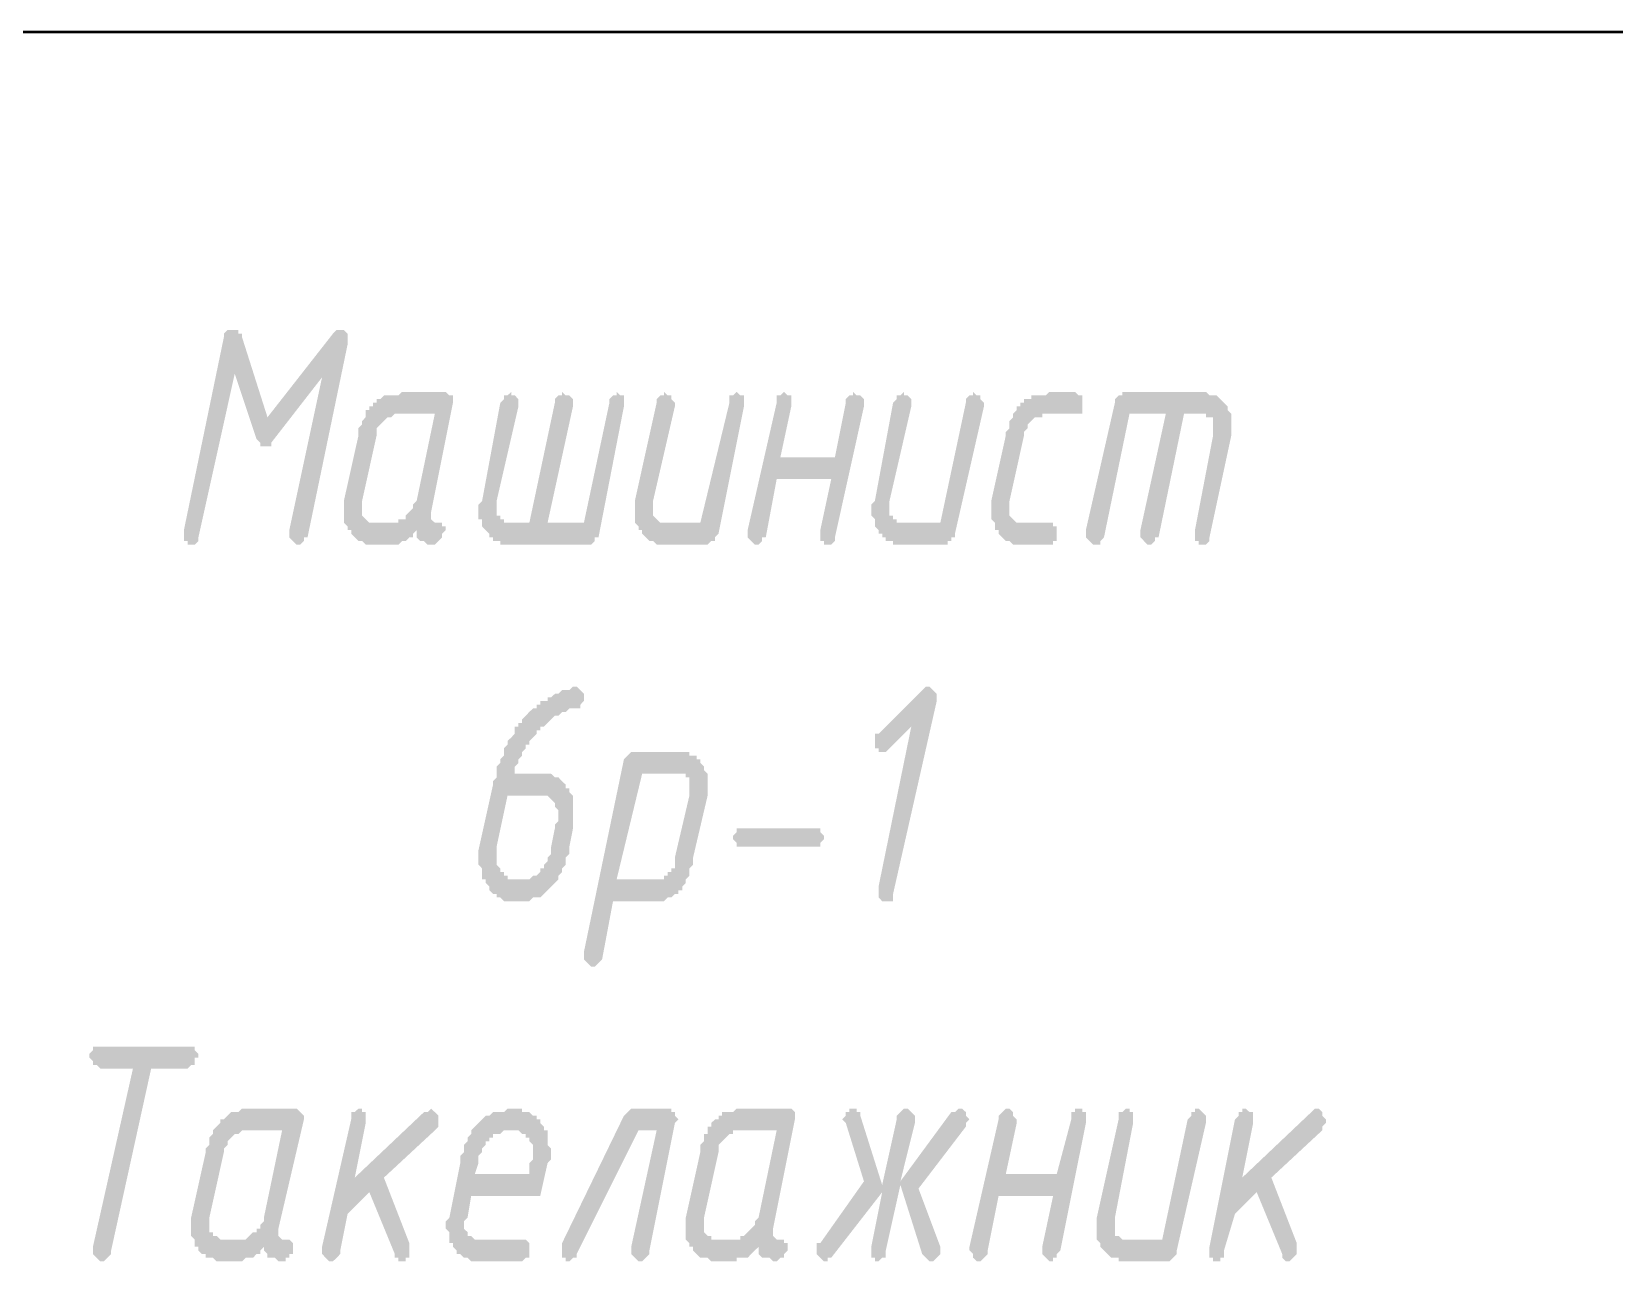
# Model space of a CAD drawing. Header units: millimetres. Extents: x 2279 to 5236, y 896 to 2828.
# Drawn here: x 3826.29 to 3844.71, y 915.32 to 929.63 of the extents above; entities that cross this region are included whole.
import ezdxf

# ---------------------------------------------------------------- set-up
doc = ezdxf.new("R2010")
doc.units = ezdxf.units.MM
doc.layers.add('PDF _!!ТОНКАЯ', color=7, linetype='Continuous')

msp = doc.modelspace()

# ---------------------------------------------------------------- hatches: boundary and pattern name
at = {"layer": 'PDF _!!ТОНКАЯ', "transparency": 33554559}
for points in [[(3828.651, 925.647), (3828.228, 923.742), (3828.228, 923.742), (3828.228, 923.699), (3828.186, 923.657), (3828.186, 923.657), (3828.143, 923.657), (3828.101, 923.657), (3828.101, 923.699), (3828.059, 923.699), (3828.059, 923.742), (3828.059, 923.784), (3828.059, 923.784), (3828.059, 923.826), (3828.059, 923.826), (3828.524, 926.07), (3828.524, 926.112), (3828.567, 926.155), (3828.567, 926.155), (3828.609, 926.155), (3828.609, 926.155), (3828.651, 926.155), (3828.694, 926.155), (3828.694, 926.112), (3828.736, 926.112), (3828.736, 926.07), (3829.032, 925.139), (3829.794, 926.112), (3829.837, 926.155), (3829.837, 926.155), (3829.879, 926.155), (3829.921, 926.155), (3829.921, 926.155), (3829.964, 926.112), (3829.964, 926.112), (3829.964, 926.07), (3829.964, 926.028), (3829.964, 925.985), (3829.964, 925.985), (3829.498, 923.742), (3829.456, 923.742), (3829.456, 923.699), (3829.413, 923.657), (3829.413, 923.657), (3829.371, 923.657), (3829.371, 923.657), (3829.329, 923.699), (3829.329, 923.699), (3829.286, 923.742), (3829.286, 923.784), (3829.286, 923.784), (3829.286, 923.826), (3829.286, 923.826), (3829.667, 925.604), (3829.075, 924.842), (3829.075, 924.8), (3829.032, 924.8), (3828.99, 924.8), (3828.99, 924.8), (3828.948, 924.8), (3828.948, 924.842), (3828.905, 924.885)], [(3832.885, 923.742), (3832.842, 923.742), (3832.842, 923.699), (3832.842, 923.699), (3832.8, 923.657), (3832.8, 923.657), (3832.758, 923.657), (3831.826, 923.657), (3831.784, 923.657), (3831.742, 923.657), (3831.742, 923.699), (3831.699, 923.699), (3831.657, 923.699), (3831.657, 923.742), (3831.615, 923.742), (3831.615, 923.784), (3831.615, 923.784), (3831.572, 923.826), (3831.572, 923.826), (3831.53, 923.869), (3831.53, 923.911), (3831.53, 923.953), (3831.488, 923.953), (3831.488, 923.996), (3831.488, 924.038), (3831.488, 924.08), (3831.488, 924.08), (3831.488, 924.123), (3831.53, 924.165), (3831.742, 925.308), (3831.784, 925.35), (3831.784, 925.393), (3831.826, 925.393), (3831.826, 925.393), (3831.869, 925.435), (3831.869, 925.393), (3831.911, 925.393), (3831.911, 925.393), (3831.953, 925.35), (3831.953, 925.308), (3831.953, 925.308), (3831.953, 925.266), (3831.953, 925.266), (3831.699, 924.165), (3831.699, 924.123), (3831.699, 924.08), (3831.699, 924.08), (3831.699, 924.038), (3831.699, 923.996), (3831.742, 923.996), (3831.742, 923.953), (3831.784, 923.953), (3831.784, 923.911), (3831.826, 923.911), (3831.869, 923.911), (3831.869, 923.911), (3832.08, 923.911), (3832.377, 925.308), (3832.377, 925.35), (3832.419, 925.393), (3832.419, 925.393), (3832.461, 925.393), (3832.461, 925.435), (3832.504, 925.393), (3832.546, 925.393), (3832.546, 925.393), (3832.588, 925.35), (3832.588, 925.308), (3832.588, 925.308), (3832.588, 925.266), (3832.588, 925.266), (3832.292, 923.911), (3832.715, 923.911), (3833.012, 925.308), (3833.012, 925.35), (3833.054, 925.393), (3833.054, 925.393), (3833.096, 925.393), (3833.096, 925.435), (3833.139, 925.393), (3833.139, 925.393), (3833.181, 925.393), (3833.181, 925.35), (3833.181, 925.308), (3833.181, 925.308), (3833.181, 925.266), (3833.181, 925.266)], [(3834.409, 925.308), (3834.409, 925.35), (3834.409, 925.393), (3834.451, 925.393), (3834.451, 925.393), (3834.494, 925.435), (3834.536, 925.393), (3834.536, 925.393), (3834.578, 925.393), (3834.578, 925.35), (3834.578, 925.308), (3834.578, 925.308), (3834.578, 925.266), (3834.578, 925.266), (3834.282, 923.784), (3834.24, 923.742), (3834.24, 923.742), (3834.24, 923.699), (3834.197, 923.699), (3834.155, 923.657), (3834.155, 923.657), (3834.155, 923.657), (3833.605, 923.657), (3833.605, 923.657), (3833.562, 923.657), (3833.52, 923.699), (3833.52, 923.699), (3833.478, 923.699), (3833.435, 923.742), (3833.435, 923.742), (3833.393, 923.784), (3833.393, 923.784), (3833.393, 923.826), (3833.351, 923.826), (3833.351, 923.869), (3833.308, 923.911), (3833.308, 923.953), (3833.308, 923.996), (3833.308, 923.996), (3833.308, 924.038), (3833.308, 924.08), (3833.308, 924.08), (3833.308, 924.123), (3833.308, 924.165), (3833.562, 925.308), (3833.562, 925.35), (3833.605, 925.393), (3833.605, 925.393), (3833.647, 925.393), (3833.647, 925.435), (3833.689, 925.393), (3833.732, 925.393), (3833.732, 925.393), (3833.732, 925.35), (3833.774, 925.308), (3833.774, 925.308), (3833.774, 925.266), (3833.774, 925.266), (3833.52, 924.165), (3833.52, 924.123), (3833.52, 924.08), (3833.52, 924.08), (3833.52, 924.038), (3833.52, 923.996), (3833.52, 923.996), (3833.562, 923.953), (3833.562, 923.953), (3833.605, 923.911), (3833.605, 923.911), (3833.647, 923.911), (3833.689, 923.911), (3834.07, 923.911)], [(3835.594, 924.419), (3834.959, 924.419), (3834.832, 923.742), (3834.79, 923.742), (3834.79, 923.699), (3834.748, 923.657), (3834.748, 923.657), (3834.705, 923.657), (3834.705, 923.657), (3834.663, 923.699), (3834.663, 923.699), (3834.621, 923.742), (3834.621, 923.784), (3834.621, 923.784), (3834.621, 923.826), (3834.621, 923.826), (3834.959, 925.308), (3834.959, 925.35), (3834.959, 925.393), (3835.002, 925.393), (3835.002, 925.393), (3835.044, 925.435), (3835.086, 925.393), (3835.086, 925.393), (3835.129, 925.393), (3835.129, 925.35), (3835.129, 925.308), (3835.129, 925.308), (3835.129, 925.266), (3835.129, 925.266), (3835.002, 924.673), (3835.637, 924.673), (3835.764, 925.308), (3835.764, 925.35), (3835.806, 925.393), (3835.806, 925.393), (3835.848, 925.393), (3835.848, 925.435), (3835.891, 925.393), (3835.933, 925.393), (3835.933, 925.393), (3835.975, 925.35), (3835.975, 925.308), (3835.975, 925.308), (3835.975, 925.266), (3835.975, 925.266), (3835.637, 923.742), (3835.637, 923.742), (3835.637, 923.699), (3835.594, 923.657), (3835.552, 923.657), (3835.552, 923.657), (3835.51, 923.657), (3835.51, 923.699), (3835.467, 923.699), (3835.467, 923.742), (3835.467, 923.784), (3835.467, 923.784), (3835.467, 923.826), (3835.467, 923.826)], [(3837.161, 925.308), (3837.161, 925.35), (3837.203, 925.393), (3837.203, 925.393), (3837.245, 925.393), (3837.245, 925.435), (3837.288, 925.393), (3837.33, 925.393), (3837.33, 925.393), (3837.33, 925.35), (3837.372, 925.308), (3837.372, 925.308), (3837.372, 925.266), (3837.372, 925.266), (3837.034, 923.784), (3837.034, 923.742), (3836.991, 923.742), (3836.991, 923.699), (3836.949, 923.699), (3836.949, 923.657), (3836.907, 923.657), (3836.907, 923.657), (3836.399, 923.657), (3836.356, 923.657), (3836.314, 923.657), (3836.314, 923.699), (3836.272, 923.699), (3836.229, 923.699), (3836.229, 923.742), (3836.187, 923.742), (3836.187, 923.784), (3836.145, 923.784), (3836.145, 923.826), (3836.145, 923.826), (3836.102, 923.869), (3836.102, 923.911), (3836.102, 923.953), (3836.06, 923.996), (3836.06, 923.996), (3836.06, 924.038), (3836.06, 924.08), (3836.06, 924.08), (3836.06, 924.123), (3836.102, 924.165), (3836.314, 925.308), (3836.356, 925.35), (3836.356, 925.393), (3836.399, 925.393), (3836.399, 925.393), (3836.441, 925.435), (3836.441, 925.393), (3836.483, 925.393), (3836.483, 925.393), (3836.526, 925.35), (3836.526, 925.308), (3836.526, 925.308), (3836.526, 925.266), (3836.526, 925.266), (3836.272, 924.165), (3836.272, 924.123), (3836.272, 924.08), (3836.272, 924.08), (3836.272, 924.038), (3836.272, 923.996), (3836.314, 923.996), (3836.314, 923.953), (3836.356, 923.953), (3836.356, 923.911), (3836.399, 923.911), (3836.441, 923.911), (3836.441, 923.911), (3836.864, 923.911)], [(3838.092, 923.657), (3837.753, 923.657), (3837.753, 923.657), (3837.711, 923.657), (3837.669, 923.699), (3837.669, 923.699), (3837.626, 923.699), (3837.584, 923.742), (3837.584, 923.742), (3837.542, 923.784), (3837.542, 923.784), (3837.542, 923.826), (3837.499, 923.826), (3837.499, 923.869), (3837.499, 923.911), (3837.457, 923.953), (3837.457, 923.996), (3837.457, 923.996), (3837.457, 924.038), (3837.457, 924.08), (3837.457, 924.08), (3837.457, 924.123), (3837.457, 924.165), (3837.626, 924.927), (3837.626, 924.969), (3837.669, 925.012), (3837.669, 925.054), (3837.669, 925.096), (3837.669, 925.096), (3837.711, 925.139), (3837.711, 925.181), (3837.753, 925.223), (3837.753, 925.223), (3837.753, 925.266), (3837.796, 925.266), (3837.796, 925.308), (3837.796, 925.308), (3837.838, 925.308), (3837.838, 925.35), (3837.88, 925.35), (3837.923, 925.35), (3837.923, 925.393), (3837.965, 925.393), (3838.007, 925.393), (3838.007, 925.393), (3838.05, 925.393), (3838.092, 925.393), (3838.134, 925.435), (3838.134, 925.435), (3838.431, 925.435), (3838.473, 925.393), (3838.473, 925.393), (3838.515, 925.393), (3838.515, 925.35), (3838.515, 925.308), (3838.515, 925.308), (3838.515, 925.266), (3838.515, 925.223), (3838.515, 925.181), (3838.473, 925.181), (3838.473, 925.181), (3838.431, 925.181), (3838.092, 925.181), (3838.05, 925.181), (3838.05, 925.139), (3838.007, 925.139), (3837.965, 925.139), (3837.965, 925.139), (3837.923, 925.096), (3837.923, 925.096), (3837.88, 925.054), (3837.88, 925.054), (3837.88, 925.012), (3837.838, 924.969), (3837.838, 924.927), (3837.838, 924.927), (3837.669, 924.165), (3837.669, 924.123), (3837.669, 924.08), (3837.669, 924.08), (3837.669, 924.038), (3837.669, 923.996), (3837.669, 923.996), (3837.711, 923.953), (3837.711, 923.953), (3837.753, 923.911), (3837.753, 923.911), (3837.796, 923.911), (3837.838, 923.911), (3838.092, 923.911), (3838.134, 923.911), (3838.177, 923.911), (3838.177, 923.869), (3838.219, 923.869), (3838.219, 923.826), (3838.219, 923.784), (3838.219, 923.742), (3838.219, 923.699), (3838.177, 923.699), (3838.177, 923.657), (3838.134, 923.657), (3838.092, 923.657)], [(3838.896, 925.308), (3838.896, 925.35), (3838.939, 925.393), (3838.939, 925.393), (3838.981, 925.393), (3838.981, 925.435), (3839.955, 925.435), (3839.997, 925.393), (3839.997, 925.393), (3840.039, 925.393), (3840.082, 925.393), (3840.082, 925.393), (3840.124, 925.35), (3840.124, 925.35), (3840.166, 925.308), (3840.166, 925.308), (3840.209, 925.266), (3840.209, 925.223), (3840.209, 925.223), (3840.251, 925.181), (3840.251, 925.139), (3840.251, 925.096), (3840.251, 925.054), (3840.251, 925.012), (3840.251, 925.012), (3840.251, 924.969), (3840.251, 924.927), (3840.251, 924.927), (3839.997, 923.742), (3839.997, 923.742), (3839.997, 923.699), (3839.955, 923.657), (3839.912, 923.657), (3839.912, 923.657), (3839.87, 923.657), (3839.87, 923.699), (3839.828, 923.699), (3839.828, 923.742), (3839.828, 923.784), (3839.828, 923.784), (3839.828, 923.826), (3839.828, 923.826), (3840.039, 924.927), (3840.039, 924.969), (3840.039, 925.012), (3840.039, 925.012), (3840.039, 925.054), (3840.039, 925.054), (3840.039, 925.096), (3840.039, 925.139), (3839.997, 925.139), (3839.955, 925.139), (3839.955, 925.181), (3839.912, 925.181), (3839.912, 925.181), (3839.701, 925.181), (3839.404, 923.742), (3839.362, 923.742), (3839.362, 923.699), (3839.32, 923.657), (3839.32, 923.657), (3839.277, 923.657), (3839.277, 923.657), (3839.235, 923.699), (3839.235, 923.699), (3839.193, 923.742), (3839.193, 923.784), (3839.193, 923.784), (3839.193, 923.826), (3839.193, 923.826), (3839.489, 925.181), (3839.066, 925.181), (3838.769, 923.742), (3838.769, 923.742), (3838.727, 923.699), (3838.727, 923.657), (3838.685, 923.657), (3838.685, 923.657), (3838.642, 923.657), (3838.6, 923.699), (3838.6, 923.699), (3838.558, 923.742), (3838.558, 923.784), (3838.558, 923.784), (3838.558, 923.826), (3838.558, 923.826)], [(3836.526, 921.54), (3836.272, 921.286), (3836.229, 921.244), (3836.187, 921.244), (3836.187, 921.244), (3836.145, 921.244), (3836.145, 921.286), (3836.102, 921.286), (3836.102, 921.329), (3836.102, 921.371), (3836.102, 921.371), (3836.102, 921.413), (3836.102, 921.456), (3836.145, 921.456), (3836.653, 921.964), (3836.695, 922.006), (3836.695, 922.006), (3836.695, 922.006), (3836.737, 922.006), (3836.78, 921.964), (3836.78, 921.964), (3836.822, 921.921), (3836.822, 921.921), (3836.822, 921.879), (3836.822, 921.837), (3836.822, 921.837), (3836.314, 919.593), (3836.314, 919.551), (3836.314, 919.508), (3836.272, 919.508), (3836.229, 919.508), (3836.229, 919.508), (3836.187, 919.508), (3836.187, 919.508), (3836.145, 919.551), (3836.145, 919.551), (3836.145, 919.593), (3836.145, 919.635), (3836.145, 919.678), (3836.145, 919.678)], [(3835.383, 920.143), (3834.578, 920.143), (3834.536, 920.143), (3834.494, 920.143), (3834.494, 920.143), (3834.494, 920.186), (3834.451, 920.228), (3834.451, 920.228), (3834.451, 920.27), (3834.494, 920.313), (3834.494, 920.355), (3834.536, 920.355), (3834.536, 920.355), (3834.578, 920.355), (3835.383, 920.355), (3835.425, 920.355), (3835.467, 920.355), (3835.467, 920.355), (3835.467, 920.313), (3835.51, 920.27), (3835.51, 920.228), (3835.51, 920.228), (3835.467, 920.186), (3835.467, 920.143), (3835.467, 920.143), (3835.425, 920.143), (3835.383, 920.143)], [(3827.678, 917.561), (3827.212, 915.444), (3827.212, 915.402), (3827.17, 915.359), (3827.17, 915.359), (3827.127, 915.317), (3827.127, 915.317), (3827.085, 915.317), (3827.043, 915.359), (3827.043, 915.359), (3827, 915.402), (3827, 915.444), (3827, 915.444), (3827, 915.486), (3827, 915.486), (3827.466, 917.561), (3827.085, 917.561), (3827.043, 917.603), (3827, 917.603), (3827, 917.603), (3827, 917.646), (3826.958, 917.688), (3826.958, 917.688), (3826.958, 917.73), (3827, 917.773), (3827, 917.815), (3827, 917.815), (3827.043, 917.815), (3827.085, 917.815), (3828.101, 917.815), (3828.143, 917.815), (3828.186, 917.815), (3828.186, 917.815), (3828.186, 917.773), (3828.228, 917.73), (3828.228, 917.688), (3828.186, 917.688), (3828.186, 917.646), (3828.186, 917.603), (3828.143, 917.603), (3828.143, 917.603), (3828.101, 917.561)], [(3830.218, 916.121), (3829.964, 915.867), (3829.879, 915.444), (3829.879, 915.402), (3829.837, 915.359), (3829.837, 915.359), (3829.794, 915.317), (3829.794, 915.317), (3829.752, 915.317), (3829.71, 915.359), (3829.71, 915.359), (3829.667, 915.402), (3829.667, 915.444), (3829.667, 915.444), (3829.667, 915.486), (3829.667, 915.486), (3830.006, 916.968), (3830.006, 917.011), (3830.006, 917.053), (3830.048, 917.053), (3830.091, 917.095), (3830.091, 917.095), (3830.133, 917.095), (3830.133, 917.053), (3830.175, 917.053), (3830.175, 917.011), (3830.175, 917.011), (3830.175, 916.968), (3830.175, 916.926), (3830.175, 916.926), (3830.048, 916.291), (3830.853, 917.053), (3830.895, 917.053), (3830.937, 917.095), (3830.937, 917.095), (3830.937, 917.095), (3830.98, 917.053), (3830.98, 917.053), (3831.022, 917.011), (3831.022, 916.968), (3831.022, 916.968), (3831.022, 916.926), (3831.022, 916.884), (3830.98, 916.841), (3830.98, 916.841), (3830.387, 916.291), (3830.683, 915.529), (3830.683, 915.486), (3830.683, 915.444), (3830.683, 915.402), (3830.683, 915.402), (3830.683, 915.359), (3830.641, 915.359), (3830.641, 915.317), (3830.599, 915.317), (3830.556, 915.317), (3830.556, 915.359), (3830.514, 915.359), (3830.514, 915.402)], [(3833.689, 917.095), (3833.732, 917.095), (3833.732, 917.053), (3833.774, 917.053), (3833.774, 917.011), (3833.774, 917.011), (3833.816, 916.968), (3833.774, 916.926), (3833.774, 916.926), (3833.478, 915.444), (3833.478, 915.402), (3833.435, 915.359), (3833.435, 915.359), (3833.393, 915.317), (3833.393, 915.317), (3833.351, 915.317), (3833.308, 915.359), (3833.308, 915.359), (3833.266, 915.402), (3833.266, 915.444), (3833.266, 915.444), (3833.266, 915.486), (3833.266, 915.486), (3833.562, 916.841), (3833.351, 916.841), (3832.631, 915.402), (3832.631, 915.359), (3832.588, 915.359), (3832.546, 915.317), (3832.546, 915.317), (3832.504, 915.317), (3832.504, 915.359), (3832.461, 915.359), (3832.461, 915.402), (3832.461, 915.402), (3832.461, 915.444), (3832.461, 915.486), (3832.461, 915.529), (3833.181, 917.011), (3833.224, 917.053), (3833.224, 917.053), (3833.266, 917.095), (3833.266, 917.095)], [(3836.399, 916.206), (3836.229, 915.444), (3836.229, 915.402), (3836.229, 915.359), (3836.187, 915.359), (3836.145, 915.317), (3836.145, 915.317), (3836.102, 915.317), (3836.102, 915.359), (3836.06, 915.359), (3836.06, 915.402), (3836.06, 915.444), (3836.06, 915.444), (3836.06, 915.486), (3836.06, 915.486), (3836.187, 916.121), (3835.594, 915.359), (3835.552, 915.359), (3835.552, 915.317), (3835.51, 915.317), (3835.51, 915.317), (3835.467, 915.359), (3835.467, 915.359), (3835.425, 915.402), (3835.425, 915.444), (3835.425, 915.444), (3835.425, 915.486), (3835.425, 915.529), (3835.467, 915.529), (3835.975, 916.248), (3835.764, 916.926), (3835.764, 916.926), (3835.721, 916.968), (3835.764, 917.011), (3835.764, 917.011), (3835.764, 917.053), (3835.806, 917.053), (3835.806, 917.095), (3835.848, 917.095), (3835.891, 917.095), (3835.891, 917.053), (3835.933, 917.053), (3835.933, 917.011), (3835.933, 917.011), (3836.187, 916.206), (3836.356, 916.968), (3836.356, 917.011), (3836.399, 917.053), (3836.399, 917.053), (3836.441, 917.095), (3836.441, 917.095), (3836.483, 917.095), (3836.526, 917.053), (3836.526, 917.053), (3836.568, 917.011), (3836.568, 917.011), (3836.568, 916.968), (3836.568, 916.926), (3836.568, 916.926), (3836.399, 916.248), (3836.991, 917.053), (3837.034, 917.053), (3837.076, 917.095), (3837.076, 917.095), (3837.118, 917.095), (3837.161, 917.053), (3837.161, 917.053), (3837.161, 917.011), (3837.203, 916.968), (3837.203, 916.968), (3837.161, 916.926), (3837.161, 916.884), (3837.161, 916.884), (3836.61, 916.164), (3836.864, 915.486), (3836.864, 915.486), (3836.864, 915.444), (3836.864, 915.402), (3836.864, 915.402), (3836.822, 915.359), (3836.822, 915.359), (3836.78, 915.317), (3836.78, 915.317), (3836.737, 915.317), (3836.695, 915.359), (3836.695, 915.359), (3836.653, 915.402), (3836.653, 915.402)], [(3838.177, 916.079), (3837.542, 916.079), (3837.415, 915.444), (3837.415, 915.402), (3837.372, 915.359), (3837.372, 915.359), (3837.33, 915.317), (3837.33, 915.317), (3837.288, 915.317), (3837.245, 915.359), (3837.245, 915.359), (3837.245, 915.402), (3837.203, 915.444), (3837.203, 915.444), (3837.203, 915.486), (3837.203, 915.486), (3837.542, 916.968), (3837.542, 917.011), (3837.584, 917.053), (3837.584, 917.053), (3837.626, 917.095), (3837.626, 917.095), (3837.669, 917.095), (3837.711, 917.053), (3837.711, 917.053), (3837.711, 917.011), (3837.753, 916.968), (3837.753, 916.968), (3837.753, 916.926), (3837.753, 916.926), (3837.626, 916.333), (3838.219, 916.333), (3838.388, 916.968), (3838.388, 917.011), (3838.388, 917.053), (3838.431, 917.053), (3838.431, 917.095), (3838.473, 917.095), (3838.515, 917.095), (3838.515, 917.053), (3838.558, 917.053), (3838.558, 917.011), (3838.558, 917.011), (3838.558, 916.968), (3838.558, 916.926), (3838.558, 916.926), (3838.261, 915.444), (3838.219, 915.402), (3838.219, 915.359), (3838.177, 915.359), (3838.177, 915.317), (3838.134, 915.317), (3838.134, 915.317), (3838.092, 915.359), (3838.092, 915.359), (3838.05, 915.402), (3838.05, 915.444), (3838.05, 915.444), (3838.05, 915.486), (3838.05, 915.486)], [(3839.743, 916.968), (3839.785, 917.011), (3839.785, 917.053), (3839.828, 917.053), (3839.828, 917.095), (3839.87, 917.095), (3839.87, 917.095), (3839.912, 917.053), (3839.912, 917.053), (3839.955, 917.011), (3839.955, 917.011), (3839.955, 916.968), (3839.955, 916.926), (3839.955, 916.926), (3839.616, 915.444), (3839.616, 915.402), (3839.616, 915.402), (3839.574, 915.359), (3839.574, 915.359), (3839.531, 915.317), (3839.489, 915.317), (3839.489, 915.317), (3838.981, 915.317), (3838.939, 915.317), (3838.939, 915.359), (3838.896, 915.359), (3838.854, 915.359), (3838.854, 915.359), (3838.812, 915.402), (3838.812, 915.402), (3838.769, 915.444), (3838.769, 915.444), (3838.727, 915.486), (3838.727, 915.529), (3838.727, 915.529), (3838.685, 915.571), (3838.685, 915.613), (3838.685, 915.656), (3838.685, 915.698), (3838.685, 915.698), (3838.685, 915.74), (3838.685, 915.783), (3838.685, 915.825), (3838.685, 915.825), (3838.939, 916.968), (3838.939, 917.011), (3838.939, 917.053), (3838.981, 917.053), (3839.023, 917.095), (3839.023, 917.095), (3839.066, 917.095), (3839.066, 917.053), (3839.108, 917.053), (3839.108, 917.011), (3839.108, 917.011), (3839.108, 916.968), (3839.108, 916.926), (3839.108, 916.926), (3838.896, 915.825), (3838.896, 915.783), (3838.896, 915.74), (3838.896, 915.74), (3838.896, 915.698), (3838.896, 915.656), (3838.896, 915.656), (3838.896, 915.613), (3838.939, 915.613), (3838.939, 915.613), (3838.981, 915.571), (3839.023, 915.571), (3839.023, 915.571), (3839.447, 915.571)], [(3840.547, 916.121), (3840.293, 915.867), (3840.166, 915.444), (3840.166, 915.402), (3840.166, 915.359), (3840.124, 915.359), (3840.124, 915.317), (3840.082, 915.317), (3840.039, 915.317), (3840.039, 915.359), (3839.997, 915.359), (3839.997, 915.402), (3839.997, 915.444), (3839.997, 915.444), (3839.997, 915.486), (3839.997, 915.486), (3840.293, 916.968), (3840.336, 917.011), (3840.336, 917.053), (3840.378, 917.053), (3840.378, 917.095), (3840.42, 917.095), (3840.42, 917.095), (3840.463, 917.053), (3840.505, 917.053), (3840.505, 917.011), (3840.505, 917.011), (3840.505, 916.968), (3840.505, 916.926), (3840.505, 916.926), (3840.378, 916.291), (3841.182, 917.053), (3841.182, 917.053), (3841.225, 917.095), (3841.225, 917.095), (3841.267, 917.095), (3841.309, 917.053), (3841.309, 917.053), (3841.309, 917.011), (3841.352, 916.968), (3841.352, 916.968), (3841.352, 916.926), (3841.309, 916.884), (3841.309, 916.841), (3841.309, 916.841), (3840.717, 916.291), (3841.013, 915.529), (3841.013, 915.486), (3841.013, 915.444), (3841.013, 915.402), (3841.013, 915.402), (3840.971, 915.359), (3840.971, 915.359), (3840.928, 915.317), (3840.928, 915.317), (3840.886, 915.317), (3840.844, 915.359), (3840.844, 915.359), (3840.844, 915.402)]]:
    msp.add_hatch(color=256, dxfattribs=at).paths.add_polyline_path(points)
h = msp.add_hatch(color=256, dxfattribs=at)
h.paths.add_polyline_path([(3830.302, 923.911), (3830.472, 923.911), (3830.514, 923.911), (3830.556, 923.911), (3830.556, 923.953), (3830.599, 923.953), (3830.641, 923.953), (3830.641, 923.996), (3830.683, 924.038), (3830.683, 924.038), (3830.726, 924.08), (3830.726, 924.123), (3830.726, 924.123), (3830.768, 924.165), (3830.98, 925.181), (3830.556, 925.181), (3830.514, 925.181), (3830.472, 925.139), (3830.472, 925.139), (3830.429, 925.139), (3830.429, 925.139), (3830.387, 925.096), (3830.387, 925.096), (3830.345, 925.054), (3830.345, 925.054), (3830.302, 925.012), (3830.302, 924.969), (3830.302, 924.927), (3830.302, 924.927), (3830.133, 924.165), (3830.133, 924.123), (3830.133, 924.08), (3830.133, 924.08), (3830.133, 924.038), (3830.133, 923.996), (3830.133, 923.996), (3830.175, 923.953), (3830.175, 923.953), (3830.218, 923.911), (3830.218, 923.911), (3830.26, 923.911), (3830.302, 923.911)], flags=0)
h.paths.add_polyline_path([(3830.218, 923.657), (3830.218, 923.657), (3830.175, 923.657), (3830.133, 923.699), (3830.091, 923.699), (3830.091, 923.699), (3830.048, 923.742), (3830.048, 923.742), (3830.006, 923.784), (3830.006, 923.784), (3830.006, 923.826), (3829.964, 923.826), (3829.964, 923.869), (3829.921, 923.911), (3829.921, 923.953), (3829.921, 923.953), (3829.921, 923.996), (3829.921, 924.038), (3829.921, 924.038), (3829.921, 924.08), (3829.921, 924.123), (3829.921, 924.165), (3830.091, 924.927), (3830.091, 924.969), (3830.091, 925.012), (3830.133, 925.054), (3830.133, 925.096), (3830.133, 925.096), (3830.175, 925.139), (3830.175, 925.181), (3830.175, 925.223), (3830.218, 925.223), (3830.218, 925.266), (3830.26, 925.266), (3830.26, 925.308), (3830.26, 925.308), (3830.302, 925.308), (3830.302, 925.35), (3830.345, 925.35), (3830.345, 925.35), (3830.387, 925.393), (3830.429, 925.393), (3830.429, 925.393), (3830.472, 925.393), (3830.514, 925.393), (3830.556, 925.393), (3830.599, 925.435), (3830.599, 925.435), (3831.107, 925.435), (3831.149, 925.393), (3831.191, 925.393), (3831.191, 925.393), (3831.191, 925.35), (3831.191, 925.308), (3831.191, 925.308), (3830.937, 924.038), (3830.937, 923.996), (3830.937, 923.996), (3830.937, 923.953), (3830.937, 923.953), (3830.98, 923.911), (3830.98, 923.911), (3831.022, 923.911), (3831.022, 923.911), (3831.064, 923.911), (3831.064, 923.869), (3831.107, 923.869), (3831.107, 923.826), (3831.064, 923.784), (3831.064, 923.742), (3831.064, 923.742), (3831.022, 923.699), (3831.022, 923.699), (3830.98, 923.657), (3830.98, 923.657), (3830.937, 923.657), (3830.937, 923.657), (3830.895, 923.657), (3830.853, 923.699), (3830.81, 923.699), (3830.81, 923.699), (3830.768, 923.742), (3830.768, 923.742), (3830.768, 923.784), (3830.768, 923.826), (3830.726, 923.784), (3830.726, 923.742), (3830.683, 923.742), (3830.683, 923.742), (3830.641, 923.699), (3830.599, 923.699), (3830.599, 923.699), (3830.556, 923.657), (3830.514, 923.657), (3830.472, 923.657), (3830.472, 923.657), (3830.429, 923.657)], flags=0)
h = msp.add_hatch(color=256, dxfattribs=at)
h.paths.add_polyline_path([(3831.953, 919.762), (3831.953, 919.762), (3831.996, 919.762), (3832.038, 919.762), (3832.08, 919.762), (3832.08, 919.762), (3832.123, 919.805), (3832.123, 919.805), (3832.165, 919.805), (3832.207, 919.847), (3832.207, 919.847), (3832.207, 919.889), (3832.25, 919.889), (3832.25, 919.932), (3832.292, 919.974), (3832.292, 919.974), (3832.292, 920.016), (3832.334, 920.059), (3832.334, 920.101), (3832.334, 920.143), (3832.377, 920.355), (3832.377, 920.397), (3832.419, 920.44), (3832.419, 920.482), (3832.419, 920.524), (3832.419, 920.567), (3832.419, 920.567), (3832.377, 920.609), (3832.377, 920.651), (3832.377, 920.651), (3832.334, 920.694), (3832.334, 920.694), (3832.292, 920.736), (3832.292, 920.736), (3832.25, 920.736), (3832.207, 920.736), (3832.165, 920.736), (3832.165, 920.736), (3831.826, 920.736), (3831.699, 920.143), (3831.699, 920.101), (3831.699, 920.059), (3831.699, 920.016), (3831.699, 919.974), (3831.699, 919.932), (3831.699, 919.932), (3831.742, 919.889), (3831.742, 919.847), (3831.784, 919.847), (3831.784, 919.847), (3831.784, 919.805), (3831.826, 919.805), (3831.826, 919.762), (3831.869, 919.762), (3831.911, 919.762), (3831.953, 919.762), (3831.953, 919.762)], flags=0)
h.paths.add_polyline_path([(3831.869, 919.508), (3831.869, 919.508), (3831.826, 919.508), (3831.784, 919.508), (3831.784, 919.508), (3831.742, 919.551), (3831.742, 919.551), (3831.699, 919.551), (3831.699, 919.593), (3831.657, 919.593), (3831.615, 919.635), (3831.615, 919.678), (3831.615, 919.678), (3831.572, 919.72), (3831.572, 919.762), (3831.53, 919.762), (3831.53, 919.805), (3831.53, 919.847), (3831.53, 919.889), (3831.488, 919.932), (3831.488, 919.974), (3831.488, 919.974), (3831.488, 920.016), (3831.488, 920.059), (3831.488, 920.101), (3831.488, 920.101), (3831.657, 920.863), (3831.657, 920.905), (3831.699, 920.948), (3831.699, 920.99), (3831.699, 921.032), (3831.699, 921.075), (3831.742, 921.117), (3831.742, 921.159), (3831.742, 921.159), (3831.784, 921.202), (3831.784, 921.244), (3831.784, 921.286), (3831.826, 921.329), (3831.826, 921.329), (3831.826, 921.371), (3831.869, 921.413), (3831.869, 921.413), (3831.911, 921.456), (3831.911, 921.498), (3831.911, 921.54), (3831.953, 921.54), (3831.953, 921.583), (3831.996, 921.583), (3831.996, 921.625), (3832.038, 921.667), (3832.038, 921.667), (3832.08, 921.71), (3832.08, 921.71), (3832.123, 921.752), (3832.165, 921.752), (3832.165, 921.794), (3832.207, 921.794), (3832.207, 921.837), (3832.25, 921.837), (3832.292, 921.837), (3832.292, 921.879), (3832.334, 921.879), (3832.377, 921.921), (3832.377, 921.921), (3832.419, 921.921), (3832.461, 921.964), (3832.461, 921.964), (3832.504, 921.964), (3832.546, 921.964), (3832.588, 922.006), (3832.588, 922.006), (3832.588, 922.006), (3832.588, 922.006), (3832.631, 922.006), (3832.673, 921.964), (3832.673, 921.964), (3832.715, 921.921), (3832.715, 921.921), (3832.715, 921.879), (3832.715, 921.837), (3832.673, 921.794), (3832.673, 921.794), (3832.673, 921.752), (3832.631, 921.752), (3832.631, 921.752), (3832.588, 921.752), (3832.546, 921.752), (3832.504, 921.71), (3832.504, 921.71), (3832.461, 921.71), (3832.419, 921.667), (3832.419, 921.667), (3832.377, 921.667), (3832.334, 921.625), (3832.334, 921.625), (3832.292, 921.583), (3832.292, 921.583), (3832.25, 921.54), (3832.207, 921.54), (3832.207, 921.498), (3832.165, 921.498), (3832.165, 921.456), (3832.123, 921.413), (3832.123, 921.413), (3832.08, 921.371), (3832.08, 921.329), (3832.038, 921.329), (3832.038, 921.286), (3831.996, 921.244), (3831.996, 921.244), (3831.996, 921.202), (3831.953, 921.159), (3831.953, 921.117), (3831.953, 921.117), (3831.911, 921.075), (3831.911, 921.032), (3831.911, 920.99), (3832.207, 920.99), (3832.25, 920.99), (3832.292, 920.99), (3832.292, 920.99), (3832.334, 920.99), (3832.377, 920.948), (3832.377, 920.948), (3832.419, 920.948), (3832.461, 920.905), (3832.461, 920.905), (3832.504, 920.863), (3832.504, 920.863), (3832.504, 920.821), (3832.546, 920.821), (3832.546, 920.778), (3832.588, 920.736), (3832.588, 920.694), (3832.588, 920.694), (3832.588, 920.651), (3832.588, 920.609), (3832.588, 920.567), (3832.588, 920.524), (3832.588, 920.524), (3832.588, 920.482), (3832.588, 920.44), (3832.588, 920.397), (3832.588, 920.355), (3832.546, 920.143), (3832.546, 920.059), (3832.504, 920.016), (3832.504, 920.016), (3832.504, 919.974), (3832.504, 919.932), (3832.461, 919.889), (3832.461, 919.847), (3832.419, 919.805), (3832.419, 919.805), (3832.419, 919.762), (3832.377, 919.72), (3832.377, 919.72), (3832.334, 919.678), (3832.334, 919.678), (3832.292, 919.635), (3832.292, 919.635), (3832.25, 919.593), (3832.25, 919.593), (3832.207, 919.551), (3832.207, 919.551), (3832.165, 919.551), (3832.165, 919.551), (3832.123, 919.551), (3832.08, 919.508), (3832.08, 919.508), (3832.038, 919.508), (3831.996, 919.508), (3831.953, 919.508), (3831.953, 919.508), (3831.911, 919.508), (3831.869, 919.508)], flags=0)
h = msp.add_hatch(color=256, dxfattribs=at)
h.paths.add_polyline_path([(3833.181, 921.159), (3833.224, 921.202), (3833.224, 921.202), (3833.266, 921.244), (3833.266, 921.244), (3833.308, 921.244), (3833.859, 921.244), (3833.859, 921.244), (3833.901, 921.244), (3833.943, 921.244), (3833.943, 921.202), (3833.986, 921.202), (3834.028, 921.202), (3834.028, 921.159), (3834.07, 921.159), (3834.07, 921.117), (3834.07, 921.117), (3834.113, 921.075), (3834.113, 921.032), (3834.155, 920.99), (3834.155, 920.99), (3834.155, 920.948), (3834.155, 920.905), (3834.155, 920.863), (3834.155, 920.863), (3834.155, 920.821), (3834.155, 920.778), (3834.155, 920.736), (3833.986, 920.016), (3833.986, 919.974), (3833.986, 919.932), (3833.943, 919.889), (3833.943, 919.847), (3833.943, 919.805), (3833.901, 919.762), (3833.901, 919.72), (3833.901, 919.72), (3833.859, 919.678), (3833.859, 919.635), (3833.816, 919.635), (3833.816, 919.593), (3833.774, 919.593), (3833.774, 919.593), (3833.732, 919.551), (3833.732, 919.551), (3833.689, 919.551), (3833.647, 919.508), (3833.647, 919.508), (3833.605, 919.508), (3833.562, 919.508), (3833.52, 919.508), (3833.478, 919.508), (3833.478, 919.508), (3833.054, 919.508), (3832.927, 918.831), (3832.885, 918.789), (3832.885, 918.789), (3832.842, 918.746), (3832.842, 918.746), (3832.8, 918.746), (3832.8, 918.746), (3832.758, 918.789), (3832.758, 918.789), (3832.715, 918.831), (3832.715, 918.831), (3832.715, 918.873), (3832.715, 918.916), (3832.715, 918.916)], flags=0)
h.paths.add_polyline_path([(3833.393, 920.99), (3833.096, 919.762), (3833.52, 919.762), (3833.562, 919.762), (3833.605, 919.762), (3833.605, 919.762), (3833.647, 919.762), (3833.647, 919.805), (3833.689, 919.805), (3833.689, 919.847), (3833.732, 919.847), (3833.732, 919.889), (3833.774, 919.889), (3833.774, 919.932), (3833.774, 919.974), (3833.774, 920.016), (3833.943, 920.736), (3833.943, 920.778), (3833.943, 920.821), (3833.943, 920.821), (3833.943, 920.863), (3833.943, 920.905), (3833.943, 920.948), (3833.901, 920.948), (3833.901, 920.99), (3833.859, 920.99), (3833.859, 920.99), (3833.816, 920.99), (3833.774, 920.99)], flags=0)
h = msp.add_hatch(color=256, dxfattribs=at)
h.paths.add_polyline_path([(3828.524, 915.571), (3828.736, 915.571), (3828.736, 915.571), (3828.778, 915.571), (3828.821, 915.613), (3828.821, 915.613), (3828.863, 915.656), (3828.905, 915.656), (3828.905, 915.698), (3828.948, 915.698), (3828.948, 915.74), (3828.99, 915.783), (3828.99, 915.825), (3828.99, 915.825), (3829.202, 916.841), (3828.778, 916.841), (3828.736, 916.841), (3828.736, 916.841), (3828.694, 916.799), (3828.651, 916.799), (3828.651, 916.799), (3828.609, 916.757), (3828.609, 916.757), (3828.567, 916.714), (3828.567, 916.714), (3828.567, 916.672), (3828.524, 916.63), (3828.524, 916.587), (3828.524, 916.587), (3828.355, 915.825), (3828.355, 915.783), (3828.355, 915.74), (3828.355, 915.74), (3828.355, 915.698), (3828.355, 915.656), (3828.397, 915.656), (3828.397, 915.613), (3828.397, 915.613), (3828.44, 915.613), (3828.482, 915.571), (3828.482, 915.571), (3828.524, 915.571)], flags=0)
h.paths.add_polyline_path([(3828.482, 915.317), (3828.44, 915.317), (3828.397, 915.359), (3828.397, 915.359), (3828.355, 915.359), (3828.313, 915.359), (3828.313, 915.402), (3828.27, 915.402), (3828.228, 915.444), (3828.228, 915.444), (3828.228, 915.486), (3828.186, 915.486), (3828.186, 915.529), (3828.186, 915.571), (3828.143, 915.613), (3828.143, 915.656), (3828.143, 915.698), (3828.143, 915.698), (3828.143, 915.74), (3828.143, 915.783), (3828.143, 915.783), (3828.143, 915.825), (3828.313, 916.587), (3828.313, 916.63), (3828.355, 916.672), (3828.355, 916.714), (3828.355, 916.757), (3828.397, 916.799), (3828.397, 916.799), (3828.397, 916.841), (3828.44, 916.884), (3828.44, 916.884), (3828.482, 916.926), (3828.482, 916.968), (3828.482, 916.968), (3828.482, 916.968), (3828.524, 916.968), (3828.567, 917.011), (3828.567, 917.011), (3828.609, 917.053), (3828.609, 917.053), (3828.651, 917.053), (3828.694, 917.053), (3828.694, 917.053), (3828.736, 917.095), (3828.778, 917.095), (3828.821, 917.095), (3828.863, 917.095), (3829.371, 917.095), (3829.371, 917.095), (3829.413, 917.053), (3829.413, 917.053), (3829.456, 917.011), (3829.456, 916.968), (3829.456, 916.968), (3829.159, 915.698), (3829.159, 915.656), (3829.159, 915.656), (3829.159, 915.656), (3829.159, 915.613), (3829.202, 915.571), (3829.244, 915.571), (3829.244, 915.571), (3829.286, 915.571), (3829.286, 915.571), (3829.329, 915.529), (3829.329, 915.529), (3829.329, 915.486), (3829.329, 915.444), (3829.329, 915.402), (3829.286, 915.402), (3829.286, 915.359), (3829.244, 915.359), (3829.244, 915.317), (3829.202, 915.317), (3829.202, 915.317), (3829.159, 915.317), (3829.117, 915.359), (3829.075, 915.359), (3829.075, 915.359), (3829.032, 915.359), (3829.032, 915.402), (3828.99, 915.444), (3828.99, 915.444), (3828.99, 915.486), (3828.948, 915.444), (3828.948, 915.444), (3828.948, 915.402), (3828.905, 915.402), (3828.863, 915.359), (3828.863, 915.359), (3828.821, 915.359), (3828.778, 915.359), (3828.778, 915.359), (3828.736, 915.317), (3828.694, 915.317), (3828.651, 915.317)], flags=0)
h = msp.add_hatch(color=256, dxfattribs=at)
h.paths.add_polyline_path([(3832.08, 916.46), (3832.123, 916.503), (3832.123, 916.545), (3832.123, 916.587), (3832.123, 916.587), (3832.123, 916.63), (3832.123, 916.672), (3832.08, 916.714), (3832.08, 916.714), (3832.08, 916.757), (3832.038, 916.757), (3832.038, 916.799), (3831.996, 916.799), (3831.996, 916.799), (3831.953, 916.841), (3831.911, 916.841), (3831.911, 916.841), (3831.869, 916.841), (3831.826, 916.841), (3831.784, 916.841), (3831.784, 916.841), (3831.742, 916.799), (3831.699, 916.799), (3831.699, 916.799), (3831.657, 916.799), (3831.657, 916.757), (3831.615, 916.757), (3831.615, 916.714), (3831.572, 916.714), (3831.572, 916.672), (3831.53, 916.63), (3831.53, 916.63), (3831.53, 916.587), (3831.488, 916.545), (3831.488, 916.503), (3831.488, 916.503), (3831.488, 916.46), (3831.445, 916.333), (3832.08, 916.333)], flags=0)
h.paths.add_polyline_path([(3832.292, 916.46), (3832.207, 916.079), (3831.403, 916.079), (3831.361, 915.825), (3831.318, 915.783), (3831.318, 915.74), (3831.318, 915.74), (3831.318, 915.698), (3831.361, 915.656), (3831.361, 915.656), (3831.361, 915.613), (3831.403, 915.613), (3831.403, 915.613), (3831.445, 915.571), (3831.488, 915.571), (3831.488, 915.571), (3831.996, 915.571), (3832.038, 915.571), (3832.038, 915.571), (3832.08, 915.529), (3832.08, 915.529), (3832.08, 915.486), (3832.08, 915.444), (3832.08, 915.402), (3832.08, 915.402), (3832.08, 915.359), (3832.038, 915.359), (3831.996, 915.317), (3831.996, 915.317), (3831.445, 915.317), (3831.403, 915.317), (3831.361, 915.359), (3831.361, 915.359), (3831.318, 915.359), (3831.318, 915.359), (3831.276, 915.402), (3831.234, 915.402), (3831.234, 915.444), (3831.234, 915.444), (3831.191, 915.486), (3831.191, 915.529), (3831.149, 915.529), (3831.149, 915.571), (3831.149, 915.613), (3831.149, 915.656), (3831.107, 915.698), (3831.107, 915.698), (3831.107, 915.74), (3831.107, 915.783), (3831.149, 915.825), (3831.149, 915.825), (3831.276, 916.46), (3831.276, 916.503), (3831.276, 916.545), (3831.318, 916.587), (3831.318, 916.63), (3831.318, 916.672), (3831.361, 916.714), (3831.361, 916.714), (3831.361, 916.757), (3831.403, 916.799), (3831.403, 916.841), (3831.403, 916.841), (3831.445, 916.884), (3831.445, 916.884), (3831.488, 916.926), (3831.488, 916.926), (3831.53, 916.968), (3831.53, 916.968), (3831.572, 917.011), (3831.572, 917.011), (3831.615, 917.011), (3831.615, 917.011), (3831.657, 917.053), (3831.699, 917.053), (3831.742, 917.053), (3831.742, 917.053), (3831.784, 917.053), (3831.826, 917.095), (3831.869, 917.095), (3831.869, 917.095), (3831.911, 917.095), (3831.953, 917.095), (3831.996, 917.095), (3831.996, 917.053), (3832.038, 917.053), (3832.08, 917.053), (3832.08, 917.053), (3832.123, 917.011), (3832.165, 917.011), (3832.165, 916.968), (3832.207, 916.968), (3832.207, 916.926), (3832.207, 916.926), (3832.25, 916.884), (3832.25, 916.841), (3832.292, 916.841), (3832.292, 916.799), (3832.292, 916.757), (3832.292, 916.714), (3832.292, 916.672), (3832.334, 916.63), (3832.334, 916.587), (3832.334, 916.587), (3832.334, 916.545), (3832.334, 916.503), (3832.292, 916.46), (3832.292, 916.46)], flags=0)
h = msp.add_hatch(color=256, dxfattribs=at)
h.paths.add_polyline_path([(3834.282, 915.571), (3834.494, 915.571), (3834.494, 915.571), (3834.536, 915.571), (3834.536, 915.613), (3834.578, 915.613), (3834.621, 915.656), (3834.621, 915.656), (3834.663, 915.698), (3834.663, 915.698), (3834.705, 915.74), (3834.705, 915.783), (3834.748, 915.825), (3834.748, 915.825), (3834.959, 916.841), (3834.536, 916.841), (3834.494, 916.841), (3834.451, 916.841), (3834.451, 916.799), (3834.409, 916.799), (3834.409, 916.799), (3834.367, 916.757), (3834.367, 916.757), (3834.324, 916.714), (3834.324, 916.714), (3834.282, 916.672), (3834.282, 916.63), (3834.282, 916.587), (3834.282, 916.587), (3834.113, 915.825), (3834.113, 915.783), (3834.113, 915.74), (3834.113, 915.74), (3834.113, 915.698), (3834.113, 915.656), (3834.113, 915.656), (3834.155, 915.613), (3834.155, 915.613), (3834.197, 915.613), (3834.197, 915.571), (3834.24, 915.571), (3834.282, 915.571)], flags=0)
h.paths.add_polyline_path([(3834.197, 915.317), (3834.197, 915.317), (3834.155, 915.359), (3834.113, 915.359), (3834.113, 915.359), (3834.07, 915.359), (3834.028, 915.402), (3834.028, 915.402), (3833.986, 915.444), (3833.986, 915.444), (3833.986, 915.486), (3833.943, 915.486), (3833.943, 915.529), (3833.901, 915.571), (3833.901, 915.613), (3833.901, 915.656), (3833.901, 915.698), (3833.901, 915.698), (3833.901, 915.74), (3833.901, 915.783), (3833.901, 915.783), (3833.901, 915.825), (3834.07, 916.587), (3834.07, 916.63), (3834.07, 916.672), (3834.113, 916.714), (3834.113, 916.757), (3834.113, 916.799), (3834.155, 916.799), (3834.155, 916.841), (3834.155, 916.884), (3834.197, 916.884), (3834.197, 916.926), (3834.24, 916.968), (3834.24, 916.968), (3834.24, 916.968), (3834.282, 916.968), (3834.282, 917.011), (3834.324, 917.011), (3834.324, 917.053), (3834.367, 917.053), (3834.409, 917.053), (3834.409, 917.053), (3834.451, 917.053), (3834.494, 917.095), (3834.536, 917.095), (3834.578, 917.095), (3834.578, 917.095), (3835.086, 917.095), (3835.129, 917.095), (3835.171, 917.053), (3835.171, 917.053), (3835.171, 917.011), (3835.171, 916.968), (3835.171, 916.968), (3834.917, 915.698), (3834.917, 915.656), (3834.917, 915.656), (3834.917, 915.656), (3834.917, 915.613), (3834.959, 915.571), (3834.959, 915.571), (3835.002, 915.571), (3835.002, 915.571), (3835.044, 915.571), (3835.044, 915.529), (3835.086, 915.529), (3835.086, 915.486), (3835.086, 915.444), (3835.044, 915.402), (3835.044, 915.402), (3835.044, 915.359), (3835.002, 915.359), (3834.959, 915.317), (3834.959, 915.317), (3834.917, 915.317), (3834.917, 915.317), (3834.875, 915.359), (3834.832, 915.359), (3834.79, 915.359), (3834.79, 915.359), (3834.748, 915.402), (3834.748, 915.444), (3834.748, 915.444), (3834.748, 915.486), (3834.705, 915.444), (3834.705, 915.444), (3834.663, 915.402), (3834.663, 915.402), (3834.621, 915.359), (3834.621, 915.359), (3834.578, 915.359), (3834.536, 915.359), (3834.494, 915.359), (3834.494, 915.317), (3834.451, 915.317), (3834.409, 915.317)], flags=0)

# ---------------------------------------------------------------- linework, layer by layer
at = {"layer": 'PDF _!!ТОНКАЯ', "lineweight": 25}
msp.add_lwpolyline([(3645.638, 929.626), (3902.61, 929.626)], dxfattribs=at)
at = {"layer": 'PDF _!!ТОНКАЯ', "lineweight": 50}
msp.add_lwpolyline([(3645.638, 929.626), (3942.616, 929.626)], dxfattribs=at)

doc.saveas('drawing.dxf')
